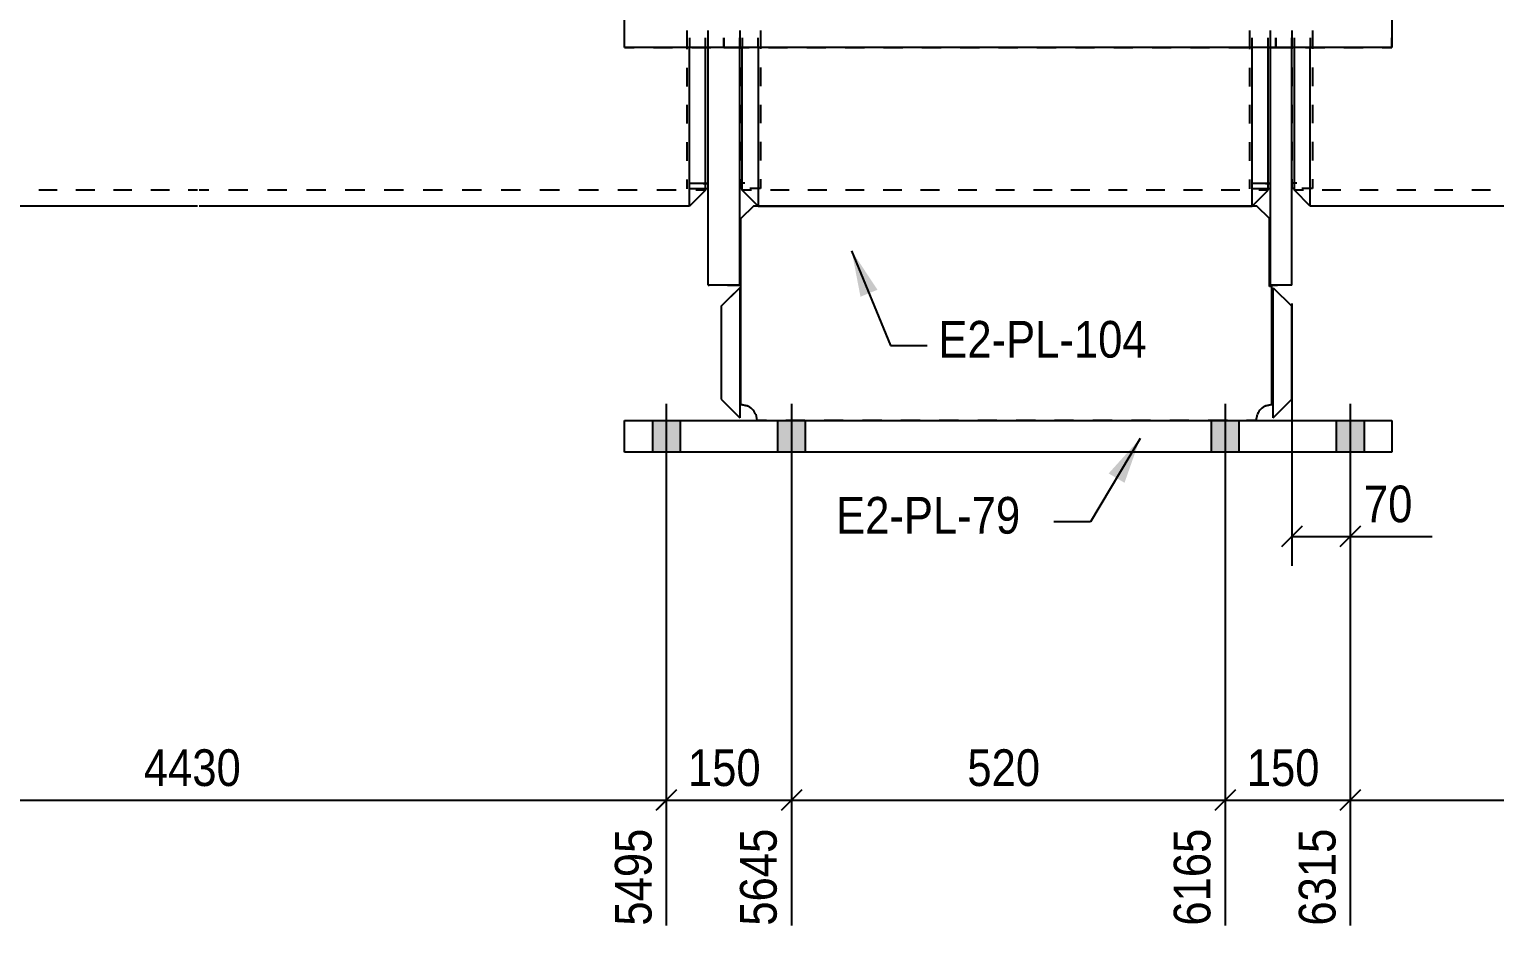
# Model space of a CAD drawing. Header units: millimetres. Extents: x 67 to 383, y 106 to 148.
# Drawn here: x 247.21 to 260.06, y 128.7 to 136.55 of the extents above; entities that cross this region are included whole.
import ezdxf

# ---------------------------------------------------------------- set-up
doc = ezdxf.new("R2010")
doc.units = ezdxf.units.MM
doc.linetypes.add('XKITLINE00', pattern=[0])
doc.styles.add('ARIAL', font='ARIAL.TTF')

msp = doc.modelspace()

# ---------------------------------------------------------------- linework, layer by layer
at = {"color": 2, "linetype": 'XKITLINE00'}
for p, q in [((252.434, 136.396), (252.434, 139.467)), ((259.162, 139.467), (259.162, 136.396)), ((259.162, 136.396), (252.434, 136.396)), ((253.005, 135.006), (253.005, 136.396)), ((253.144, 135.169), (253.144, 136.396)), ((253.166, 134.311), (253.166, 136.396)), ((253.444, 134.311), (253.444, 136.396)), ((253.466, 135.146), (253.466, 136.396)), ((253.605, 136.396), (253.605, 135.006)), ((257.938, 135.006), (257.938, 136.396)), ((258.077, 135.169), (258.077, 136.396)), ((258.099, 134.311), (258.099, 136.396)), ((258.285, 134.311), (258.285, 136.396)), ((258.307, 135.146), (258.307, 136.396)), ((258.445, 135.006), (258.445, 136.396)), ((253.144, 135.146), (253.005, 135.006)), ((253.144, 135.146), (253.144, 135.169)), ((253.166, 135.158), (253.144, 135.158)), ((253.466, 135.16), (253.444, 135.16)), ((253.605, 135.006), (253.466, 135.146)), ((257.938, 135.006), (258.077, 135.146)), ((258.077, 135.146), (258.077, 135.169)), ((258.099, 135.158), (258.077, 135.158)), ((258.307, 135.16), (258.285, 135.16)), ((258.445, 135.006), (258.307, 135.146)), ((248.689, 135.006), (244.242, 135.006)), ((253.005, 135.006), (248.705, 135.006)), ((253.565, 135.006), (253.455, 134.896)), ((257.978, 135.006), (253.565, 135.006)), ((253.605, 135.006), (257.938, 135.006)), ((258.088, 134.896), (257.978, 135.006)), ((262.892, 135.006), (258.445, 135.006)), ((253.455, 133.266), (253.455, 134.896)), ((258.088, 134.3), (258.088, 134.896)), ((253.444, 134.311), (253.166, 134.311)), ((253.444, 134.29), (253.281, 134.127)), ((253.444, 134.29), (253.444, 134.29)), ((253.444, 134.29), (253.444, 133.15)), ((258.111, 134.3), (258.088, 134.3)), ((258.285, 134.311), (258.099, 134.311)), ((258.111, 133.266), (258.111, 134.3)), ((258.122, 133.149), (258.122, 134.289)), ((258.122, 134.289), (258.285, 134.127)), ((253.281, 134.127), (253.281, 133.312)), ((258.285, 133.312), (258.285, 134.127)), ((253.281, 133.312), (253.444, 133.15)), ((253.281, 133.312), (253.281, 133.312)), ((253.455, 133.266), (253.508, 133.256)), ((258.058, 133.256), (258.111, 133.266)), ((258.122, 133.149), (258.285, 133.312)), ((252.434, 132.849), (252.434, 133.127)), ((252.434, 133.127), (259.162, 133.127)), ((253.584, 133.181), (253.594, 133.127)), ((257.972, 133.127), (257.983, 133.181)), ((259.162, 133.127), (259.162, 132.849)), ((259.162, 132.849), (252.434, 132.849))]:
    msp.add_line(p, q, dxfattribs=at)
at = {"linetype": 'XKITLINE00'}
for p, q in [((252.434, 136.396), (252.434, 136.481)), ((252.983, 136.381), (252.983, 136.544)), ((253.005, 136.481), (253.005, 136.396)), ((253.144, 136.396), (253.144, 136.481)), ((253.166, 136.381), (253.166, 136.544)), ((253.166, 136.396), (253.166, 136.481)), ((253.304, 136.481), (253.304, 136.396)), ((253.304, 136.396), (253.304, 136.481)), ((253.444, 136.546), (253.444, 136.383)), ((253.444, 136.396), (253.444, 136.481)), ((253.444, 136.396), (253.444, 136.481)), ((253.444, 136.481), (253.444, 136.396)), ((253.466, 136.481), (253.466, 136.396)), ((253.605, 136.396), (253.605, 136.481)), ((253.627, 136.546), (253.627, 136.383)), ((257.916, 136.381), (257.916, 136.544)), ((257.938, 136.396), (257.938, 136.481)), ((258.077, 136.396), (258.077, 136.481)), ((258.099, 136.381), (258.099, 136.544)), ((258.099, 136.396), (258.099, 136.481)), ((258.145, 136.481), (258.145, 136.396)), ((258.145, 136.396), (258.145, 136.481)), ((258.285, 136.546), (258.285, 136.383)), ((258.285, 136.396), (258.285, 136.481)), ((258.285, 136.481), (258.285, 136.396)), ((258.285, 136.481), (258.285, 136.396)), ((258.307, 136.396), (258.307, 136.481)), ((258.445, 136.481), (258.445, 136.396)), ((258.467, 136.546), (258.467, 136.383)), ((259.162, 136.396), (259.162, 136.481)), ((252.434, 136.396), (252.518, 136.396)), ((252.687, 136.396), (252.855, 136.396)), ((253.023, 136.396), (253.191, 136.396)), ((253.315, 136.396), (253.166, 136.396)), ((253.228, 136.396), (253.166, 136.396)), ((253.304, 136.396), (253.444, 136.396)), ((253.444, 136.396), (253.304, 136.396)), ((253.304, 136.396), (253.304, 136.396)), ((253.304, 136.396), (253.326, 136.396)), ((253.359, 136.396), (253.528, 136.396)), ((253.444, 136.396), (253.389, 136.396)), ((253.444, 136.396), (253.422, 136.396)), ((253.444, 136.396), (253.444, 136.396)), ((253.696, 136.396), (253.864, 136.396)), ((254.032, 136.396), (254.2, 136.396)), ((254.369, 136.396), (254.537, 136.396)), ((254.705, 136.396), (254.873, 136.396)), ((255.041, 136.396), (255.21, 136.396)), ((255.378, 136.396), (255.546, 136.396)), ((255.714, 136.396), (255.882, 136.396)), ((256.05, 136.396), (256.219, 136.396)), ((256.387, 136.396), (256.555, 136.396)), ((256.723, 136.396), (256.891, 136.396)), ((257.06, 136.396), (257.228, 136.396)), ((257.396, 136.396), (257.564, 136.396)), ((257.732, 136.396), (257.901, 136.396)), ((258.069, 136.396), (258.237, 136.396)), ((258.248, 136.396), (258.099, 136.396)), ((258.145, 136.396), (258.285, 136.396)), ((258.285, 136.396), (258.145, 136.396)), ((258.145, 136.396), (258.145, 136.396)), ((258.145, 136.396), (258.167, 136.396)), ((258.185, 136.396), (258.285, 136.396)), ((258.285, 136.396), (258.263, 136.396)), ((258.285, 136.396), (258.285, 136.396)), ((258.405, 136.396), (258.573, 136.396)), ((258.742, 136.396), (258.91, 136.396)), ((259.078, 136.396), (259.162, 136.396)), ((252.983, 136.055), (252.983, 136.218)), ((253.166, 136.055), (253.166, 136.218)), ((253.444, 136.22), (253.444, 136.057)), ((253.627, 136.22), (253.627, 136.057)), ((257.916, 136.055), (257.916, 136.218)), ((258.099, 136.055), (258.099, 136.218)), ((258.285, 136.22), (258.285, 136.057)), ((258.467, 136.22), (258.467, 136.057)), ((252.983, 135.728), (252.983, 135.892)), ((253.166, 135.728), (253.166, 135.892)), ((253.444, 135.894), (253.444, 135.731)), ((253.627, 135.894), (253.627, 135.731)), ((257.916, 135.728), (257.916, 135.892)), ((258.099, 135.728), (258.099, 135.892)), ((258.285, 135.894), (258.285, 135.731)), ((258.467, 135.894), (258.467, 135.731)), ((252.983, 135.402), (252.983, 135.565)), ((253.166, 135.402), (253.166, 135.565)), ((253.444, 135.568), (253.444, 135.404)), ((253.627, 135.568), (253.627, 135.404)), ((257.916, 135.402), (257.916, 135.565)), ((258.099, 135.402), (258.099, 135.565)), ((258.285, 135.568), (258.285, 135.404)), ((258.467, 135.568), (258.467, 135.404)), ((252.983, 135.158), (252.983, 135.239)), ((253.166, 135.204), (253.005, 135.204)), ((253.122, 135.204), (253.166, 135.204)), ((253.166, 135.158), (253.166, 135.239)), ((253.444, 135.241), (253.444, 135.16)), ((253.488, 135.206), (253.444, 135.206)), ((253.627, 135.241), (253.627, 135.16)), ((257.916, 135.158), (257.916, 135.239)), ((258.099, 135.204), (257.938, 135.204)), ((258.055, 135.204), (258.099, 135.204)), ((258.099, 135.158), (258.099, 135.239)), ((258.285, 135.241), (258.285, 135.16)), ((258.328, 135.206), (258.285, 135.206)), ((258.467, 135.241), (258.467, 135.16)), ((247.46, 135.146), (247.297, 135.146)), ((247.788, 135.146), (247.624, 135.146)), ((248.115, 135.146), (247.952, 135.146)), ((248.443, 135.146), (248.279, 135.146)), ((248.689, 135.146), (248.607, 135.146)), ((248.79, 135.146), (248.705, 135.146)), ((249.132, 135.146), (248.961, 135.146)), ((249.473, 135.146), (249.302, 135.146)), ((249.814, 135.146), (249.644, 135.146)), ((250.156, 135.146), (249.985, 135.146)), ((250.497, 135.146), (250.327, 135.146)), ((250.839, 135.146), (250.668, 135.146)), ((251.18, 135.146), (251.01, 135.146)), ((251.522, 135.146), (251.351, 135.146)), ((251.863, 135.146), (251.692, 135.146)), ((252.205, 135.146), (252.034, 135.146)), ((252.546, 135.146), (252.375, 135.146)), ((252.888, 135.146), (252.717, 135.146)), ((253.166, 135.158), (253.005, 135.158)), ((253.144, 135.158), (253.005, 135.158)), ((253.144, 135.146), (253.058, 135.146)), ((253.548, 135.146), (253.466, 135.146)), ((253.627, 135.16), (253.532, 135.16)), ((253.878, 135.146), (253.713, 135.146)), ((254.207, 135.146), (254.042, 135.146)), ((254.536, 135.146), (254.372, 135.146)), ((254.866, 135.146), (254.701, 135.146)), ((255.195, 135.146), (255.03, 135.146)), ((255.524, 135.146), (255.36, 135.146)), ((255.854, 135.146), (255.689, 135.146)), ((256.183, 135.146), (256.019, 135.146)), ((256.513, 135.146), (256.348, 135.146)), ((256.842, 135.146), (256.677, 135.146)), ((257.171, 135.146), (257.007, 135.146)), ((257.501, 135.146), (257.336, 135.146)), ((257.83, 135.146), (257.665, 135.146)), ((258.099, 135.158), (257.938, 135.158)), ((258.077, 135.158), (257.938, 135.158)), ((258.077, 135.146), (257.995, 135.146)), ((258.388, 135.146), (258.307, 135.146)), ((258.467, 135.16), (258.372, 135.16)), ((258.716, 135.146), (258.552, 135.146)), ((259.043, 135.146), (258.88, 135.146)), ((259.371, 135.146), (259.207, 135.146)), ((259.698, 135.146), (259.535, 135.146)), ((260.026, 135.146), (259.862, 135.146)), ((254.425, 134.614), (254.766, 133.782)), ((253.166, 134.311), (253.177, 134.311)), ((253.338, 134.311), (253.444, 134.311)), ((253.444, 134.29), (253.444, 134.195)), ((258.099, 134.311), (258.16, 134.311)), ((253.281, 134.127), (253.395, 134.241)), ((258.285, 134.151), (258.285, 131.852)), ((253.281, 134.127), (253.281, 134.025)), ((253.444, 134.005), (253.444, 133.815)), ((253.281, 133.821), (253.281, 133.618)), ((254.766, 133.782), (255.088, 133.782)), ((253.444, 133.625), (253.444, 133.435)), ((253.281, 133.414), (253.281, 133.312)), ((253.444, 133.15), (253.33, 133.263)), ((253.444, 133.245), (253.444, 133.15)), ((253.508, 133.256), (253.455, 133.266)), ((253.521, 133.25), (253.508, 133.256)), ((253.508, 133.256), (253.508, 133.256)), ((253.532, 133.243), (253.521, 133.25)), ((258.046, 133.25), (258.034, 133.243)), ((258.058, 133.256), (258.046, 133.25)), ((258.111, 133.266), (258.058, 133.256)), ((253.543, 133.235), (253.532, 133.243)), ((253.553, 133.226), (253.543, 133.235)), ((253.556, 133.222), (253.553, 133.226)), ((253.678, 133.127), (253.594, 133.127)), ((254.015, 133.127), (253.847, 133.127)), ((254.352, 133.127), (254.183, 133.127)), ((254.689, 133.127), (254.52, 133.127)), ((255.025, 133.127), (254.857, 133.127)), ((255.362, 133.127), (255.194, 133.127)), ((255.699, 133.127), (255.531, 133.127)), ((256.036, 133.127), (255.867, 133.127)), ((256.372, 133.127), (256.204, 133.127)), ((256.709, 133.127), (256.541, 133.127)), ((257.046, 133.127), (256.878, 133.127)), ((257.383, 133.127), (257.214, 133.127)), ((257.72, 133.127), (257.551, 133.127)), ((257.972, 133.127), (257.888, 133.127)), ((257.989, 133.193), (257.984, 133.183)), ((257.996, 133.205), (257.989, 133.193)), ((258.004, 133.216), (257.996, 133.205)), ((258.013, 133.226), (258.004, 133.216)), ((258.023, 133.235), (258.013, 133.226)), ((258.034, 133.243), (258.023, 133.235)), ((256.954, 132.967), (256.521, 132.239)), ((258.796, 132.436), (258.796, 131.852)), ((252.8, 132.243), (252.8, 128.698)), ((252.8, 132.243), (252.8, 128.698)), ((253.897, 132.243), (253.897, 128.698)), ((253.897, 132.243), (253.897, 128.698)), ((256.521, 132.239), (256.199, 132.239)), ((257.7, 132.243), (257.7, 128.698)), ((257.7, 132.243), (257.7, 128.698)), ((258.796, 132.243), (258.796, 128.698)), ((258.796, 132.243), (258.796, 128.698)), ((258.376, 132.2), (258.194, 132.018)), ((258.285, 132.109), (258.796, 132.109)), ((258.887, 132.2), (258.705, 132.018)), ((258.796, 132.109), (259.515, 132.109)), ((258.796, 132.109), (259.515, 132.109)), ((244.593, 129.797), (252.8, 129.797)), ((252.891, 129.888), (252.709, 129.706)), ((252.891, 129.888), (252.719, 129.717)), ((252.8, 129.797), (253.897, 129.797)), ((253.988, 129.888), (253.806, 129.706)), ((253.988, 129.888), (253.816, 129.717)), ((253.897, 129.797), (257.7, 129.797)), ((257.791, 129.888), (257.609, 129.706)), ((257.791, 129.888), (257.619, 129.717)), ((257.7, 129.797), (258.796, 129.797)), ((258.887, 129.888), (258.705, 129.706)), ((258.887, 129.888), (258.716, 129.717)), ((258.796, 129.797), (267.003, 129.797))]:
    msp.add_line(p, q, dxfattribs=at)
at = {"color": 3, "linetype": 'XKITLINE00'}
for p, q in [((252.8, 133.273), (252.8, 132.199)), ((252.8, 133.273), (252.8, 132.199)), ((252.8, 133.273), (252.8, 132.199)), ((252.8, 133.273), (252.8, 132.199)), ((253.897, 133.273), (253.897, 132.199)), ((253.897, 133.273), (253.897, 132.199)), ((253.897, 133.273), (253.897, 132.199)), ((253.897, 133.273), (253.897, 132.199)), ((257.7, 133.273), (257.7, 132.199)), ((257.7, 133.273), (257.7, 132.199)), ((257.7, 133.273), (257.7, 132.199)), ((257.7, 133.273), (257.7, 132.199)), ((258.796, 133.273), (258.796, 132.199)), ((258.796, 133.273), (258.796, 132.199)), ((258.796, 133.273), (258.796, 132.199)), ((258.796, 133.273), (258.796, 132.199)), ((252.678, 133.127), (252.678, 132.849)), ((252.678, 133.127), (252.678, 132.849)), ((252.678, 133.127), (252.678, 132.849)), ((252.678, 133.127), (252.678, 132.849)), ((252.922, 133.127), (252.922, 132.849)), ((252.922, 133.127), (252.922, 132.849)), ((252.922, 133.127), (252.922, 132.849)), ((252.922, 133.127), (252.922, 132.849)), ((253.775, 133.127), (253.775, 132.849)), ((253.775, 133.127), (253.775, 132.849)), ((253.775, 133.127), (253.775, 132.849)), ((253.775, 133.127), (253.775, 132.849)), ((254.019, 133.127), (254.019, 132.849)), ((254.019, 133.127), (254.019, 132.849)), ((254.019, 133.127), (254.019, 132.849)), ((254.019, 133.127), (254.019, 132.849)), ((257.578, 133.127), (257.578, 132.849)), ((257.578, 133.127), (257.578, 132.849)), ((257.578, 133.127), (257.578, 132.849)), ((257.578, 133.127), (257.578, 132.849)), ((257.821, 133.127), (257.821, 132.849)), ((257.821, 133.127), (257.821, 132.849)), ((257.821, 133.127), (257.821, 132.849)), ((257.821, 133.127), (257.821, 132.849)), ((258.675, 133.127), (258.675, 132.849)), ((258.675, 133.127), (258.675, 132.849)), ((258.675, 133.127), (258.675, 132.849)), ((258.675, 133.127), (258.675, 132.849)), ((258.918, 133.127), (258.918, 132.849)), ((258.918, 133.127), (258.918, 132.849)), ((258.918, 133.127), (258.918, 132.849)), ((258.918, 133.127), (258.918, 132.849))]:
    msp.add_line(p, q, dxfattribs=at)
at = {"color": 2, "linetype": 'XKITLINE00'}
for centre, start, end in [((253.455, 133.127), 22.5, 67.5), ((258.111, 133.127), 112.5, 157.5)]:
    msp.add_arc(centre, 0.139, start, end, dxfattribs=at)
for p in [(258.285, 132.109), (258.796, 132.109)]:
    msp.add_point(p)
at = {"color": 3}
for p in [(252.8, 129.797), (252.8, 129.797), (253.897, 129.797), (253.897, 129.797), (257.7, 129.797), (257.7, 129.797), (258.796, 129.797), (258.796, 129.797)]:
    msp.add_point(p, dxfattribs=at)
at = {"linetype": 'Continuous'}
for points in [[(254.425, 134.614), (254.652, 134.272), (254.425, 134.614), (254.503, 134.211)], [(256.954, 132.967), (256.818, 132.58), (256.954, 132.967), (256.679, 132.662)]]:
    msp.add_solid(points, dxfattribs=at)
at = {"color": 3, "linetype": 'Continuous'}
for points in [[(252.678, 132.849), (252.922, 132.849), (252.922, 133.127)], [(252.678, 132.849), (252.922, 133.127), (252.678, 133.127)], [(252.678, 132.849), (252.922, 132.849), (252.922, 133.127)], [(252.678, 132.849), (252.922, 133.127), (252.678, 133.127)], [(252.678, 132.849), (252.922, 132.849), (252.922, 133.127)], [(252.678, 132.849), (252.922, 133.127), (252.678, 133.127)], [(252.678, 132.849), (252.922, 132.849), (252.922, 133.127)], [(252.678, 132.849), (252.922, 133.127), (252.678, 133.127)], [(253.775, 132.849), (254.019, 132.849), (254.019, 133.127)], [(253.775, 132.849), (254.019, 133.127), (253.775, 133.127)], [(253.775, 132.849), (254.019, 132.849), (254.019, 133.127)], [(253.775, 132.849), (254.019, 133.127), (253.775, 133.127)], [(253.775, 132.849), (254.019, 132.849), (254.019, 133.127)], [(253.775, 132.849), (254.019, 133.127), (253.775, 133.127)], [(253.775, 132.849), (254.019, 132.849), (254.019, 133.127)], [(253.775, 132.849), (254.019, 133.127), (253.775, 133.127)], [(257.578, 132.849), (257.821, 132.849), (257.821, 133.127)], [(257.578, 132.849), (257.821, 133.127), (257.578, 133.127)], [(257.578, 132.849), (257.821, 132.849), (257.821, 133.127)], [(257.578, 132.849), (257.821, 133.127), (257.578, 133.127)], [(257.578, 132.849), (257.821, 132.849), (257.821, 133.127)], [(257.578, 132.849), (257.821, 133.127), (257.578, 133.127)], [(257.578, 132.849), (257.821, 132.849), (257.821, 133.127)], [(257.578, 132.849), (257.821, 133.127), (257.578, 133.127)], [(258.675, 132.849), (258.918, 132.849), (258.918, 133.127)], [(258.675, 132.849), (258.918, 133.127), (258.675, 133.127)], [(258.675, 132.849), (258.918, 132.849), (258.918, 133.127)], [(258.675, 132.849), (258.918, 133.127), (258.675, 133.127)], [(258.675, 132.849), (258.918, 132.849), (258.918, 133.127)], [(258.675, 132.849), (258.918, 133.127), (258.675, 133.127)], [(258.675, 132.849), (258.918, 132.849), (258.918, 133.127)], [(258.675, 132.849), (258.918, 133.127), (258.675, 133.127)]]:
    msp.add_solid(points, dxfattribs=at)

# ---------------------------------------------------------------- texts
at = {"color": 3, "style": 'ARIAL', "width": 0.85}
for s, p in [('E2-PL-104', (255.185, 133.677)), ('70', (258.917, 132.234)), ('E2-PL-79', (254.289, 132.134)), ('4430', (248.219, 129.922)), ('150', (252.99, 129.922)), ('520', (255.44, 129.922)), ('150', (257.89, 129.922))]:
    msp.add_text(s, height=0.3218, dxfattribs=at).set_placement(p)
for s, p in [('5495', (252.671, 128.698)), ('5645', (253.768, 128.698)), ('6165', (257.571, 128.698)), ('6315', (258.668, 128.698))]:
    msp.add_text(s, height=0.3218, rotation=90.0002, dxfattribs=at).set_placement(p)

doc.saveas('drawing.dxf')
